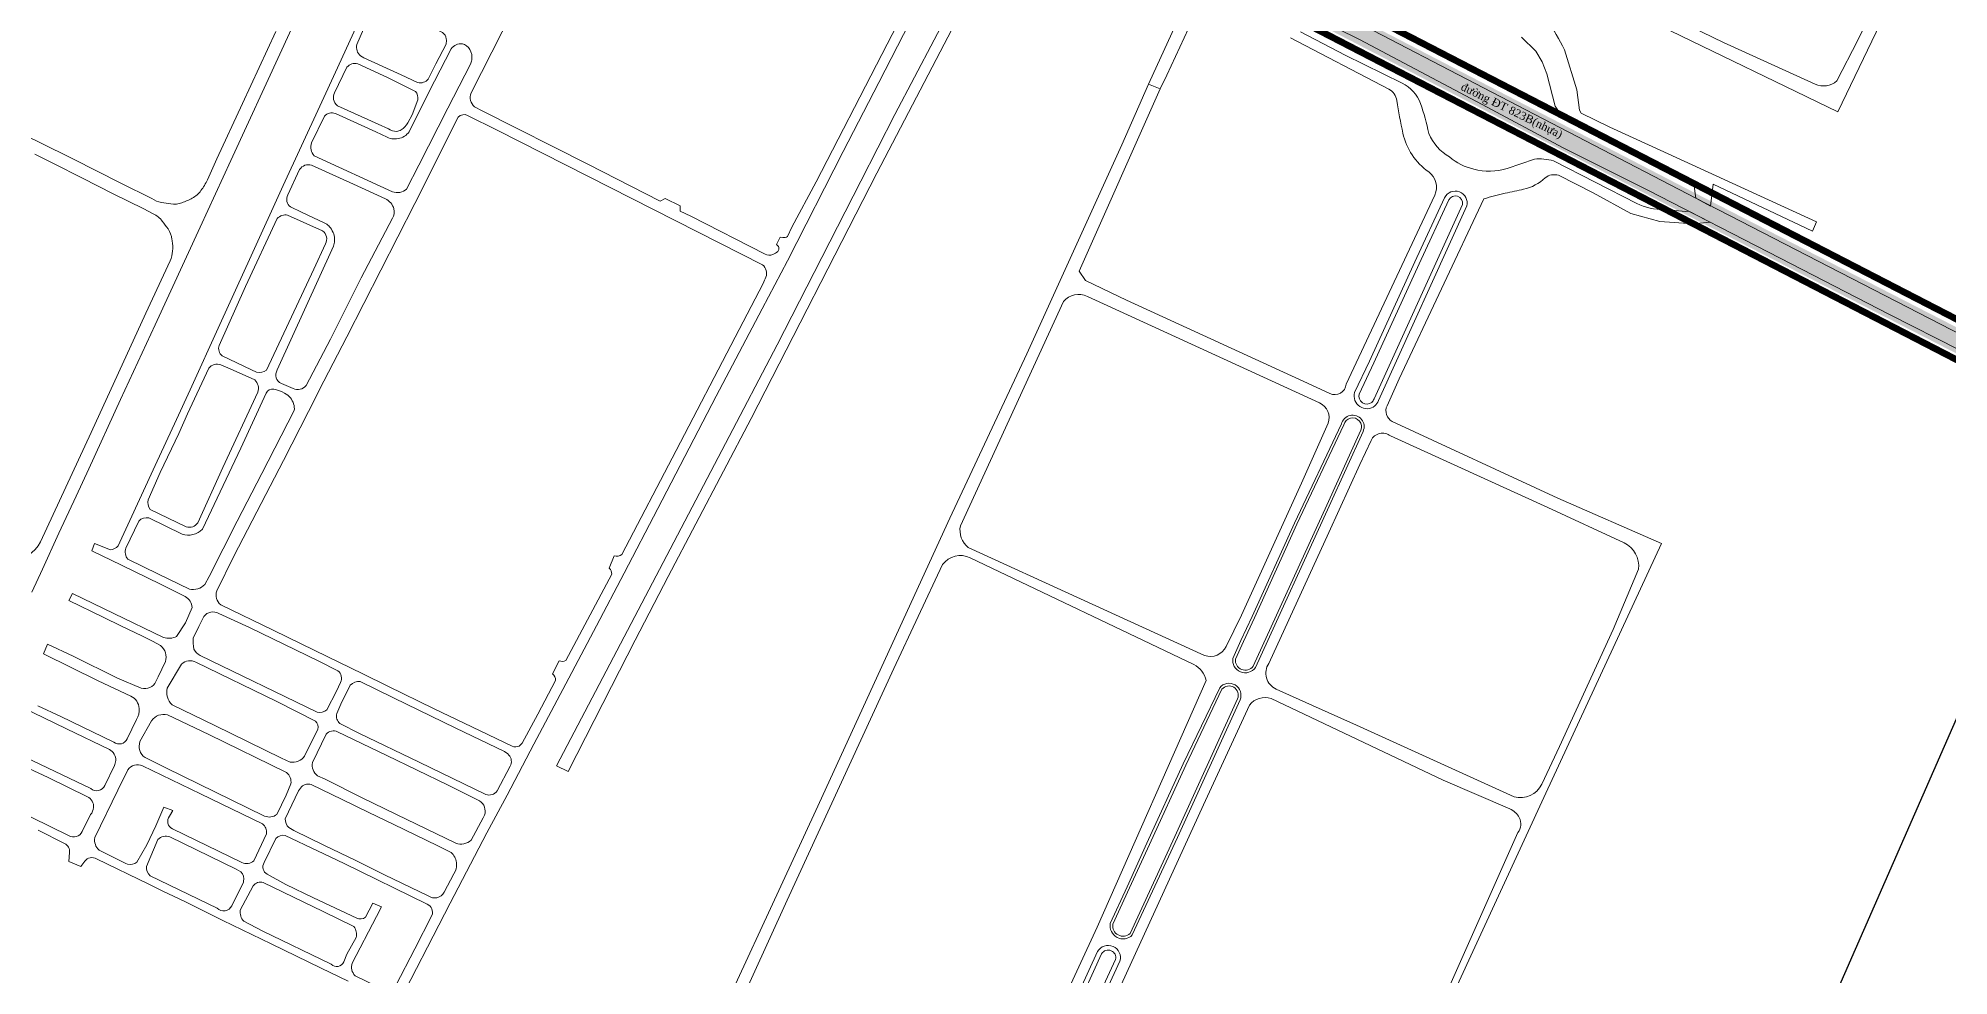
# Model space of a CAD drawing. Header units: metres. Extents: x 556238 to 587446, y 1177111 to 1219372.
# Drawn here: x 577704 to 579137, y 1207513 to 1208216 of the extents above; entities that cross this region are included whole.
import ezdxf

# ---------------------------------------------------------------- set-up
doc = ezdxf.new("R2010")
doc.units = ezdxf.units.M
doc.header["$MEASUREMENT"] = 0
doc.linetypes.add('ACAD_ISO03W100', pattern=[30, 12, -18])
doc.linetypes.add('DASHED2', pattern=[0.375, 0.25, -0.125])
doc.layers.add('DUONG GIAO THONG', color=7, linetype='Continuous')
doc.layers.add('VUNG CONG NGHIEP', color=8, linetype='Continuous')
for name, color, linetype, lineweight in [('Pipe Existing', 1, 'ACAD_ISO03W100', 60), ('Xr_Nen GT$0$BON HOA', 250, 'Continuous', 0), ('Xr_Nen GT$0$DUONG BT-NEN BT', 38, 'Continuous', 0), ('Xr_Nen GT$0$DUONG NHUA', 38, 'Continuous', 0)]:
    doc.layers.add(name, color=color, linetype=linetype, lineweight=lineweight)
doc.styles.add('Xr_Nen GT$0$Style-Times New Roman IF', font='times.ttf')

# ---------------------------------------------------------------- blocks, each defined once
blk = doc.blocks.new('GT CHINH')
at = {"layer": 'DUONG GIAO THONG', "color": 9, "ltscale": 5, "const_width": 17.5}
blk.add_lwpolyline([(10790.4, 10324.6), (10988.1, 10195), (11122.4, 10109.8), (11225.3, 10045.8), (11438.9, 9956.2), (11599.9, 9884.2), (12066.7, 9650.1), (13021.5, 9167), (13186.4, 9082.6), (13553.3, 8892.3), (14158, 8581.8), (14749.9, 8279.5), (15584.7, 7861.3), (16757.1, 7267), (17621.2, 6825), (17765.2, 6751.6), (17796.5, 6731.2), (17815.8, 6711.1)], dxfattribs=at)

msp = doc.modelspace()

# ---------------------------------------------------------------- linework, layer by layer
at = {"layer": 'Xr_Nen GT$0$BON HOA', "flags": 128}
for points in [[(578706.00973, 1207972.09084), (578694.97675, 1207948.82632, 0.6909662958), (578704.52177, 1207942.44433, 0.0771960522), (578706.251, 1207945.26974), (578772.45862, 1208090.96851, 0.8739480273), (578762.31148, 1208094.49034), (578739.99253, 1208046.56133)], [(578608.23459, 1207763.14542), (578602.24481, 1207750.03563, 0.7604546547), (578615.56084, 1207744.68291), (578670.86233, 1207865.54245), (578696.18852, 1207921.61537, 1.1158930822), (578683.67692, 1207925.68953), (578648.31938, 1207851.25244), (578616.62962, 1207781.08269)], [(578522.78355, 1207578.48127), (578510.35321, 1207551.15694, 0.7140089043), (578523.25166, 1207544.32273), (578556.89841, 1207617.00213), (578603.88686, 1207720.27459, 0.8511296201), (578592.15657, 1207727.47888), (578565.0004, 1207670.57135), (578537.74686, 1207611.05657)], [(578439.56352, 1207393.44863), (578422.36894, 1207355.67101, 0.946428241), (578433.84585, 1207352.38429), (578463.24373, 1207417.30413), (578486.77776, 1207469.41652), (578512.37112, 1207524.6528, 0.8646051332), (578501.93224, 1207529.04265), (578482.54925, 1207486.57206), (578455.23127, 1207426.83105)]]:
    msp.add_lwpolyline(points, format="xyb", close=True, dxfattribs=at)
at = {"layer": 'Xr_Nen GT$0$DUONG BT-NEN BT', "flags": 128}
for points in [[(578651.07274, 1208220.51849), (578684.6033, 1208202.97573), (578727.25985, 1208181.95093, -0.192132839), (578740.964, 1208166.73641, -0.0406552937), (578747.23681, 1208144.27322, 0.1682191303), (578762.92055, 1208126.62442, 0.1279977476), (578781.04062, 1208117.49577, 0.1431158727), (578805.9996, 1208118.00663), (578826.43142, 1208124.93733, -0.101525756), (578840.67323, 1208123.67295), (578903.19534, 1208091.76269, 0.1268991078), (578923.75174, 1208087.19837), (578939.9244, 1208085.81639), (578942.1844, 1208085.95748), (578958.25506, 1208077.77954), (578945.41058, 1208076.4663), (578920.60988, 1208078.19561), (578898.76624, 1208084.11889), (578870.42658, 1208099.62538), (578844.60663, 1208112.84897, 0.2486523409), (578834.5807, 1208110.95712, -0.1303051788), (578818.39637, 1208102.33676, -0.0035114683), (578804.59587, 1208099.4118, 0.028018669), (578788.5254, 1208095.17359), (578725.14062, 1207960.32724), (578715.93784, 1207940.08708, 0.3901229811), (578719.86447, 1207928.12553), (578844.13164, 1207870.62486), (578921.85119, 1207836.78673), (578834.96612, 1207649.59359), (578715.29592, 1207389.72083)], [(578835.98311, 1208229.18175, -0.0362145525), (578849.01785, 1208207.00035), (578858.17359, 1208177.03352), (578860.25913, 1208161.57286), (578861.54429, 1208159.32793), (578883.00515, 1208149.0432), (578920.82893, 1208131.81879), (579038.09272, 1208077.90439), (579035.0218, 1208070.92731)], [(578194.8026, 1207436.01951), (578287.65073, 1207636.4379), (578388.08695, 1207855.69144), (578445.89672, 1207979.05583), (578517.19931, 1208135.7811), (578537.10603, 1208181.26915), (578545.75626, 1208177.59728), (578485.19838, 1208040.84448), (578489.9188, 1208033.99798), (578520.52504, 1208019.23994), (578656.23297, 1207956.9575), (578672.9958, 1207949.17933, 0.5146398951), (578685.32953, 1207956.178), (578751.76904, 1208098.0123, 0.3625349808), (578747.20106, 1208115.35673, -0.1853543386), (578727.85886, 1208144.46037, -0.0173718467), (578723.28843, 1208168.84524, 0.2288223024), (578717.34984, 1208177.51749), (578643.46922, 1208215.91406)]]:
    msp.add_lwpolyline(points, format="xyb", dxfattribs=at)
msp.add_lwpolyline([(579035.0218, 1208070.92731), (578960.51487, 1208106.23042), (578958.59343, 1208089.69872), (578947.53102, 1208095.57818), (578945.99774, 1208106.55042), (578855.4209, 1208153.23995), (578845.49377, 1208159.53261), (578842.0779, 1208164.75877), (578835.88449, 1208189.0021), (578832.25521, 1208198.06784), (578827.4518, 1208205.85372), (578816.76456, 1208216.44757)], dxfattribs=at)
for points in [[(578702.83628, 1207973.56729), (578691.67085, 1207950.02348, 0.7249500751), (578706.91761, 1207939.86737, 0.0834858384), (578709.45857, 1207943.86828), (578775.78931, 1208089.83799, 0.8995568534), (578759.15972, 1208096.01313), (578736.81398, 1208048.0266)], [(578606.70947, 1207783.08161), (578595.30635, 1207759.47277, -0.3826041785), (578579.07479, 1207752.80074), (578486.15006, 1207795.24202), (578401.9599, 1207833.78707, -0.2849881492), (578396.00136, 1207849.90269), (578473.27622, 1208018.20924, -0.3500874271), (578491.22523, 1208022.02284), (578665.41147, 1207942.14508, -0.3921633865), (578671.70819, 1207926.97217), (578651.89608, 1207881.87639)], [(578606.41928, 1207763.98491), (578600.30097, 1207750.5938, 0.7847850573), (578617.2917, 1207743.65887), (578672.68302, 1207864.71474), (578698.01123, 1207920.79212, 1.0994366599), (578681.77458, 1207926.34599), (578646.50457, 1207852.09317), (578614.81246, 1207781.91821)], [(578659.95898, 1207715.29062), (578632.81134, 1207727.55934, -0.4611950395), (578627.22655, 1207746.82907), (578672.37157, 1207844.96179), (578695.6592, 1207896.01422), (578704.04542, 1207914.02977, -0.4873607777), (578718.54355, 1207917.39625), (578836.60678, 1207863.69219), (578893.74038, 1207837.10643, -0.3261149213), (578904.56293, 1207817.51949), (578885.55835, 1207772.31344), (578845.21807, 1207684.52035), (578831.93321, 1207656.17619, -0.3691685436), (578811.20706, 1207646.79075), (578693.122, 1207700.50856)], [(578443.03526, 1207427.84165), (578409.6037, 1207358.44408, -0.3125759069), (578395.51188, 1207357.22404), (578219.64809, 1207437.10482, -0.3661820885), (578212.66409, 1207451.84768), (578266.19307, 1207569.15467), (578346.16792, 1207742.92567), (578382.53848, 1207820.86966, -0.3563668616), (578403.31055, 1207826.05844), (578570.96465, 1207745.97955, -0.239941032), (578580.24929, 1207733.87246), (578498.54552, 1207549.0161), (578454.30251, 1207453.13359)], [(578520.96459, 1207579.31277), (578508.42669, 1207551.75198, 0.7414832614), (578524.91285, 1207543.15038), (578558.71611, 1207616.16787), (578605.72154, 1207719.47764, 0.8667792847), (578590.45943, 1207728.5663), (578563.18858, 1207671.41843), (578535.92894, 1207611.89034)], [(578603.28833, 1207261.1605), (578448.79582, 1207332.00356, -0.4177835426), (578443.57613, 1207346.3311), (578534.0711, 1207543.90632), (578578.40558, 1207640.82655), (578612.78074, 1207715.38193, -0.3308715804), (578629.17547, 1207720.37789), (578758.13276, 1207659.28234), (578808.03207, 1207637.69563, -0.1718750927), (578815.09172, 1207631.13576, -0.290692174), (578814.14624, 1207619.92509), (578759.015, 1207496.33178), (578682.18164, 1207330.57408), (578648.91832, 1207258.5285, -0.4475119534), (578627.30145, 1207251.91991)], [(578436.38644, 1207394.91716), (578419.05263, 1207356.83365, 0.9574565508), (578437.09253, 1207351.06937), (578466.43281, 1207415.86198), (578489.96058, 1207467.96051), (578515.66423, 1207523.43482, 0.8924506162), (578498.82179, 1207530.65713), (578479.36518, 1207488.02523), (578452.0555, 1207428.30236)]]:
    msp.add_lwpolyline(points, format="xyb", close=True, dxfattribs=at)
at = {"layer": 'Xr_Nen GT$0$DUONG NHUA', "flags": 128}
for points in [[(577711.23114, 1208453.80978), (577578.57899, 1208517.53839, 0.2545287464), (577547.66336, 1208512.46872, 0.0393378793), (577538.01438, 1208497.20208), (577438.3409, 1208297.3657, 0.3519700069), (577451.83841, 1208261.12268), (577705.60594, 1208137.42026)], [(579095.51106, 1208246.83395), (579053.93435, 1208160.34413), (578920.69343, 1208224.95707), (578858.11468, 1208255.04436, 0.3269311985), (578846.39032, 1208252.86491), (578844.37177, 1208251.08129), (578835.30053, 1208255.35605), (578837.15122, 1208261.56495, 0.6147262493), (578825.18145, 1208267.71714), (578822.17414, 1208263.33475), (578812.01986, 1208267.40582), (578812.36387, 1208268.89224, 0.2792440556), (578801.25925, 1208283.23559), (578739.66049, 1208315.1843)], [(578376.43551, 1208279.75527), (578336.99687, 1208203.45553), (578287.83614, 1208108.03645), (578269.66098, 1208074.05712), (578266.3261, 1208067.0503, -0.2108416413), (578262.92897, 1208066.14716), (578260.74738, 1208066.42742), (578258.22051, 1208060.93813), (578259.18656, 1208059.91047, -0.4180736209), (578259.03094, 1208055.75895, -0.0839007571), (578255.32209, 1208053.36102, -0.24313479), (578249.58726, 1208053.7659), (578193.76261, 1208082.12117), (578185.88218, 1208086.00159), (578185.92132, 1208090.01991), (578174.63477, 1208095.51525), (578170.98087, 1208093.45574), (578116.58621, 1208121.21604), (578037.27661, 1208161.26968), (578031.75187, 1208164.24131, -0.3261163442), (578029.01758, 1208174.59506), (578075.53861, 1208266.3846)], [(577957.74901, 1208256.53111), (577928.8422, 1208193.33518), (577915.59367, 1208164.58562), (577888.19838, 1208105.12708), (577864.10546, 1208052.41622), (577840.78525, 1208000.836), (577818.39656, 1207952.04886), (577808.06198, 1207929.81513), (577792.12365, 1207895.19522), (577771.68823, 1207850.66196), (577765.72036, 1207837.75935), (577764.3295, 1207834.92539, -0.1946885759), (577758.60238, 1207832.03694), (577746.65135, 1207836.75106), (577744.55612, 1207831.21624), (577767.02029, 1207820.37637), (577796.17957, 1207806.19929), (577814.56194, 1207796.94222, -0.2660156287), (577819.95883, 1207788.78153), (577815.01413, 1207777.27304), (577808.23067, 1207766.99967, -0.1931072349), (577798.35328, 1207766.29787), (577761.26129, 1207784.32764), (577730.06298, 1207799.31837), (577727.41693, 1207793.94406), (577753.13816, 1207781.59089), (577766.9867, 1207774.76894), (577782.19493, 1207767.40043), (577790.12464, 1207763.53414), (577796.21245, 1207760.18169, -0.314123967), (577799.80832, 1207748.13162), (577794.30107, 1207736.76269), (577792.69635, 1207733.25171, -0.3717259287), (577781.76162, 1207728.23294), (577763.87975, 1207735.83882), (577730.72302, 1207752.15954), (577711.47002, 1207761.26461), (577708.38623, 1207753.93617), (577749.40061, 1207733.81064), (577773.91769, 1207722.27787, -0.2728937532), (577780.17348, 1207713.10029, -0.1440947681), (577778.2844, 1207704.68173), (577771.28436, 1207690.20867, -0.4676528772), (577761.17866, 1207687.67737), (577721.52083, 1207706.88014), (577704.07913, 1207715.07142)], [(577882.7017, 1208220.74231), (577857.75375, 1208166.8086), (577838.50318, 1208125.12298), (577831.3466, 1208109.53318, -0.0537313294), (577826.47652, 1208101.36646, -0.105685409), (577820.01916, 1208095.75832, -0.0405943411), (577812.25585, 1208092.25977, -0.1202870737), (577803.80963, 1208091.38818, -0.0084434507), (577796.85934, 1208092.46338, -0.1078558365), (577789.64372, 1208095.3894), (577766.54667, 1208107.02026), (577730.50658, 1208125.12959), (577705.60594, 1208137.42026)], [(577701.87469, 1208128.60447), (577715.9015, 1208121.60633), (577737.62857, 1208110.69081), (577760.76593, 1208099.02031), (577783.5745, 1208087.57858), (577790.72364, 1208084.00429, -0.1113888087), (577797.53712, 1208078.43248, -0.014955765), (577801.80176, 1208072.62676, -0.123362261), (577804.75274, 1208064.74262, 0.017128646), (577804.92343, 1208063.58919, -0.1421236414), (577803.41921, 1208048.77332), (577785.19638, 1208009.37112), (577744.05519, 1207920.06025), (577706.26971, 1207837.93178, -0.2455662278), (577683.85386, 1207823.11835, -0.110180289), (577670.48667, 1207825.07462), (577637.89163, 1207841.55255), (577621.80348, 1207849.5447), (577586.82673, 1207867.10092)], [(577692.183, 1207714.08042), (577725.68068, 1207697.7636), (577757.82324, 1207682.211, -0.3054671609), (577762.58624, 1207674.02965, -0.0811625803), (577761.67974, 1207670.11733), (577754.48284, 1207655.19845, -0.4889972919), (577743.80358, 1207652.90311), (577678.89772, 1207684.10117)], [(577676.04638, 1207678.06816), (577711.80655, 1207661.29271), (577741.38784, 1207646.82282, -0.3139242259), (577745.93211, 1207638.65081, -0.1500627179), (577743.73768, 1207633.44261), (577737.51934, 1207620.66486, -0.4419031372), (577727.2814, 1207617.6578), (577685.89047, 1207638.0132)], [(577704.37234, 1207621.6555), (577724.30154, 1207611.81451, -0.3270590914), (577727.91229, 1207604.87785), (577727.37561, 1207598.13892), (577736.51319, 1207594.59588), (577739.33179, 1207598.41143, -0.3895592753), (577748.25207, 1207600.14188), (577787.30361, 1207581.2292), (577797.40474, 1207576.28786), (577814.81927, 1207568.02709), (577829.52514, 1207560.76453), (577842.83844, 1207554.01626), (577879.10197, 1207536.38394), (577916.77509, 1207518.271), (577936.99364, 1207508.50899)]]:
    msp.add_lwpolyline(points, format="xyb", dxfattribs=at)
for points in [[(579069.0505, 1208214.06798), (579053.21715, 1208183.60782, -0.2891810718), (579036.94946, 1208181.18669), (578968.39034, 1208212.48322), (578863.15616, 1208263.56518, -0.357107349), (578857.72324, 1208281.29381), (578909.13261, 1208386.78108), (578939.07603, 1208447.48216, -0.3851652268), (578955.42955, 1208450.24799), (579104.28119, 1208377.43862), (579125.04668, 1208368.77716, -0.3781986539), (579134.96741, 1208348.36934), (579097.40013, 1208271.90821)], [(577976.67346, 1208188.25594), (577948.57852, 1208201.04286), (577946.21091, 1208202.35722, -0.2860428624), (577943.39006, 1208210.87337), (577952.76736, 1208232.22963), (577955.94516, 1208238.46163, -0.2984842113), (577964.20322, 1208241.72221), (577980.15909, 1208233.73066), (578003.17961, 1208222.27362), (578007.52554, 1208219.90614, -0.2624817193), (578010.50638, 1208215.13682, -0.0388339838), (578010.3797, 1208211.22926), (578002.74631, 1208196.35649), (577996.97574, 1208184.95409, -0.2685132466), (577989.00972, 1208182.35299)], [(577989.96897, 1208120.38736), (577980.75555, 1208102.53056, -0.2804338076), (577970.03142, 1208100.54307), (577911.34336, 1208127.41711, -0.2646726581), (577909.37355, 1208137.18127), (577919.1224, 1208157.25956, -0.3166657684), (577927.30142, 1208159.23515), (577957.55218, 1208145.43297), (577966.03831, 1208141.38177, 0.190003544), (577975.61403, 1208140.71166, 0.2340514816), (577983.16912, 1208146.65267), (578001.73794, 1208183.41617), (578014.08977, 1208207.70463, -0.2581636805), (578022.55547, 1208211.46532, -0.2156377012), (578028.04471, 1208207.25154, -0.1975941009), (578029.54377, 1208199.35017, -0.0661379192), (578028.64434, 1208196.23304), (578011.73262, 1208163.10348)], [(577959.28855, 1208151.1995), (577928.9347, 1208165.04208, -0.1859145026), (577925.90863, 1208169.70611, -0.1518512644), (577926.62399, 1208174.6664), (577936.00397, 1208193.96275, -0.301617139), (577944.09011, 1208196.42763), (577966.4828, 1208186.16579), (577987.37401, 1208175.81086, -0.2171201546), (577989.15342, 1208169.34319), (577984.97455, 1208158.11947), (577981.64088, 1208152.21154, -0.1245599074), (577976.57717, 1208146.90063, -0.121946401), (577973.2435, 1208145.80076, -0.1315986428), (577967.06929, 1208147.61856)], [(578079.1006, 1207708.61653), (578067.48189, 1207687.04657), (578066.69431, 1207686.31908), (578065.12523, 1207684.85815, -0.2239508523), (578059.91853, 1207684.69773), (578023.99107, 1207701.95672), (578001.47339, 1207712.82211), (577966.6834, 1207729.84466), (577947.91689, 1207739.01307), (577912.02128, 1207756.44391), (577880.56812, 1207771.69911), (577841.3865, 1207790.73784, -0.3412117256), (577838.47009, 1207801.26208), (577851.17716, 1207827.16877), (577868.52364, 1207860.36743), (577888.45657, 1207899.03235), (577907.19585, 1207935.65396), (577918.71341, 1207958.35355), (577935.91132, 1207991.81793), (577986.8646, 1208091.81711), (578019.48272, 1208156.47684, -0.3424221629), (578026.49606, 1208157.74739), (578048.53788, 1208146.70264), (578117.0341, 1208112.04325), (578247.63424, 1208045.77035, -0.2968345618), (578250.22409, 1208036.38941, 0.0602048373), (578248.0583, 1208031.81526), (578227.19943, 1207991.42847), (578182.83519, 1207906.34793), (578142.12218, 1207828.49426, -0.2560754358), (578136.39464, 1207827.58077), (578132.67923, 1207818.2292, -0.2223433788), (578134.58216, 1207813.71321), (578100.16785, 1207748.90662, -0.1999840662), (578095.20407, 1207748.77693), (578090.17172, 1207739.00438, -0.2617407462), (578092.46979, 1207734.00954)], [(577919.37892, 1208076.90394), (577901.91694, 1208085.10382), (577893.67494, 1208089.10037, -0.3733089277), (577891.72969, 1208098.07742), (577900.48986, 1208117.27414, -0.3257670163), (577909.48054, 1208120.46279), (577940.93176, 1208106.21631), (577964.8274, 1208095.18844, -0.2221281197), (577971.17814, 1208087.66784, -0.2145163261), (577970.05451, 1208080.63935), (577946.72786, 1208035.92033), (577923.58479, 1207989.94139), (577905.41717, 1207955.30356, -0.359865993), (577895.6338, 1207952.93979), (577886.83618, 1207956.70712, -0.4639008276), (577883.72233, 1207966.86346), (577925.842, 1208059.65675, 0.1090360314), (577926.73852, 1208063.88604, 0.0803446351), (577926.07957, 1208068.8475, 0.0485776574), (577923.64509, 1208073.57818, 0.0379228864), (577920.90813, 1208076.1461)], [(577864.51084, 1207966.92357), (577842.32483, 1207977.34398, -0.2918701481), (577840.07273, 1207985.276), (577859.97769, 1208029.42777), (577883.74057, 1208080.37451, -0.2731424025), (577891.52739, 1208083.04343), (577917.74613, 1208071.10891, -0.3801458775), (577919.86013, 1208061.41082), (577911.26774, 1208042.50793), (577875.64276, 1207966.6601, -0.2176087622), (577868.26882, 1207965.27255)], [(577848.34099, 1207967.59817), (577866.82836, 1207959.35623, -0.29162658), (577869.21031, 1207950.21388), (577842.99473, 1207893.7634), (577824.24621, 1207852.34505, -0.3227242685), (577815.37735, 1207849.19602), (577788.49673, 1207862.21255, -0.2473903805), (577786.95123, 1207869.54881), (577795.93729, 1207889.96758), (577809.81322, 1207919.34065), (577816.52966, 1207934.07183), (577832.32992, 1207968.10658, -0.3345109478), (577841.53701, 1207970.62103)], [(577832.67885, 1207812.05868), (577829.36634, 1207806.04614, -0.2797395192), (577817.89498, 1207802.5983), (577794.71471, 1207813.63075), (577771.64993, 1207824.94269, -0.2610757494), (577770.24279, 1207833.22688), (577779.88513, 1207853.53987, -0.2674242119), (577787.4142, 1207855.87496), (577812.3931, 1207843.81738, 0.2941478361), (577827.57574, 1207847.49698), (577856.48962, 1207908.26692), (577875.32641, 1207949.47692, -0.35196206), (577881.16944, 1207952.40991, -0.0712264773), (577889.2726, 1207949.41671, -0.0918500986), (577893.53974, 1207945.97141, -0.2101434487), (577896.45323, 1207936.35266), (577872.07566, 1207889.22057), (577853.76482, 1207853.55656)], [(577928.15903, 1207725.9453), (577920.88844, 1207712.02953, -0.2581115109), (577913.65164, 1207710.29254), (577825.79462, 1207752.82686, -0.1915657844), (577821.28846, 1207757.57988, -0.0880879802), (577820.69297, 1207765.78669), (577825.01726, 1207774.35457), (577828.74629, 1207781.9303, -0.398008301), (577839.87553, 1207784.19669), (577862.8, 1207773.65021), (577915.00431, 1207748.36015), (577929.08351, 1207741.18831, -0.3895180598), (577931.06815, 1207732.50753)], [(577886.91715, 1207675.81836), (577836.99073, 1207700.17806), (577805.02451, 1207715.74553, -0.2887641983), (577801.23906, 1207728.28312), (577812.00332, 1207746.33118, -0.3245158436), (577822.76758, 1207747.63637), (577883.51127, 1207718.11555), (577912.33762, 1207703.59799, -0.299359481), (577914.05527, 1207697.37203), (577904.16127, 1207677.33189, -0.30544718), (577893.41671, 1207672.84791)], [(578058.39978, 1207669.68277), (578048.66602, 1207651.14855, -0.3351673524), (578040.13466, 1207648.53408), (577990.11972, 1207672.65879), (577945.36035, 1207694.22114), (577930.6808, 1207701.71471, -0.2845068005), (577928.33508, 1207709.1673), (577931.46595, 1207716.32186), (577938.46859, 1207730.53624, -0.2291379191), (577945.88995, 1207733.29455), (577970.81, 1207721.0701), (578017.53528, 1207698.30386), (578054.12365, 1207680.66107), (578056.71715, 1207678.91431, -0.2849614685), (578058.98214, 1207670.73795)], [(577890.33179, 1207647.94682), (577883.49887, 1207633.59583, -0.2780310541), (577874.19257, 1207632.34987), (577800.07653, 1207668.54397), (577784.65852, 1207676.21524, -0.350680055), (577780.77848, 1207688.21221), (577789.52236, 1207703.81267, -0.3197858847), (577801.39055, 1207708.1939), (577832.5332, 1207693.4027), (577890.6051, 1207665.0286, -0.278247231), (577893.90326, 1207656.41213)], [(578038.11817, 1207631.0321), (578029.07253, 1207614.34202, -0.2990748366), (578017.71133, 1207612.06129), (577973.10879, 1207633.58919), (577946.85819, 1207646.31443), (577919.6109, 1207659.93764), (577913.88969, 1207662.55416, -0.2841248201), (577910.09865, 1207672.44937), (577920.35325, 1207693.77186, -0.3199232918), (577929.00497, 1207695.56946), (577965.95418, 1207677.808), (578011.46466, 1207655.66122), (578035.48285, 1207643.70484, -0.33813373), (578039.20191, 1207633.10917)], [(577770.27464, 1207596.65073), (577750.10366, 1207606.74589, -0.2529325602), (577746.88696, 1207616.13356), (577764.23563, 1207651.82764), (577771.63631, 1207666.96984, -0.3631616621), (577782.6999, 1207670.0126), (577826.23401, 1207648.90207), (577872.70106, 1207626.37929, -0.286287666), (577875.61966, 1207619.10265), (577866.23482, 1207598.68291, -0.2749455467), (577857.17994, 1207597.41627), (577805.09673, 1207622.65803, -0.4815395291), (577802.95987, 1207632.12621), (577805.43252, 1207636.40605), (577798.69152, 1207638.96782), (577792.54868, 1207625.02376), (577785.80451, 1207610.81631), (577778.43008, 1207597.77743, -0.2167613871), (577771.46465, 1207596.21755)], [(578016.11574, 1207589.08806), (578008.77633, 1207575.13765, -0.4648473612), (577996.95702, 1207572.54153), (577964.15361, 1207588.35355), (577942.61561, 1207599.03382), (577919.17127, 1207610.26984), (577896.21591, 1207621.53454), (577892.36846, 1207623.63562, -0.2105449333), (577889.70591, 1207630.31222), (577899.72489, 1207651.26653), (577901.05423, 1207653.22006, -0.3372982023), (577909.1817, 1207655.93748), (577932.30994, 1207644.71054), (577952.27789, 1207635.02846), (577970.54739, 1207626.17037), (578004.18214, 1207610.07965), (578014.02484, 1207604.88964, -0.2014089973), (578018.0301, 1207597.51522, -0.1375978594), (578017.2717, 1207591.2193)], [(577858.31718, 1207582.74276), (577849.58887, 1207564.98853, -0.5159361823), (577838.72467, 1207563.22138), (577788.53369, 1207587.50223, -0.2795156576), (577785.68026, 1207594.53227), (577794.18536, 1207614.71108, -0.3046461714), (577803.17531, 1207616.63202), (577852.80411, 1207592.61114), (577856.38944, 1207590.49386, -0.2724395751), (577858.51803, 1207583.37452)], [(577957.75594, 1207505.02171), (577942.13805, 1207512.6116, -0.3088929133), (577939.98588, 1207522.01342), (577958.056, 1207556.89462), (577961.80254, 1207564.15897), (577955.38104, 1207566.88078), (577949.8704, 1207556.48272, -0.2862744122), (577943.34119, 1207555.69951), (577910.81377, 1207571.10363), (577890.14213, 1207580.88818), (577876.08797, 1207588.68748, -0.4300907584), (577873.85118, 1207597.38163), (577882.78059, 1207615.56806, -0.2507040283), (577889.60646, 1207617.85963), (577913.82792, 1207606.30373), (577933.90043, 1207596.6195), (577996.23752, 1207566.23409, -0.3798290372), (577999.74261, 1207557.73736), (577986.95894, 1207532.85783), (577972.69519, 1207505.32081, -0.2508664195), (577961.81737, 1207503.00582)], [(577935.86245, 1207528.77258), (577933.5921, 1207523.09056, -0.5463846962), (577924.17152, 1207521.27354), (577872.50289, 1207546.36219), (577858.64496, 1207553.434, -0.2293585841), (577855.9841, 1207561.85208), (577865.57562, 1207579.98933, -0.2890475205), (577873.22433, 1207582.57746), (577918.06102, 1207560.82218), (577941.18245, 1207549.47658, -0.2396305202), (577942.82108, 1207541.21375)]]:
    msp.add_lwpolyline(points, format="xyb", close=True, dxfattribs=at)
for points in [[(577699.66567, 1207800.32702), (577707.66028, 1207817.4227), (577719.99473, 1207844.36393), (577732.92404, 1207872.26256), (577742.36912, 1207892.67914), (577766.27261, 1207944.78417), (577792.04459, 1208000.71165), (577825.80732, 1208074.01822), (577848.78887, 1208123.89718), (577887.25041, 1208207.03562), (577924.24146, 1208287.58908)], [(580271.29805, 1207418.72078), (580068.45825, 1207521.53452), (579881.01444, 1207616.90806), (579718.88021, 1207701.64787), (579554.19484, 1207784.14237), (579393.99014, 1207866.04203), (579248.01728, 1207941.05396), (578947.53102, 1208095.57818), (578699.1937, 1208224.64993), (578631.1583, 1208260.60513), (578587.91724, 1208281.76238), (578587.91724, 1208281.76238)], [(578576.89153, 1208268.13395), (578537.10603, 1208181.26915), (578545.75626, 1208177.59728), (578550.78802, 1208187.82219), (578583.29685, 1208258.312)], [(578628.90783, 1208247.75149), (578695.2197, 1208214.72313)], [(578391.00015, 1208242.39755), (578346.91413, 1208158.43805), (578321.26267, 1208108.37525), (578286.37355, 1208039.86804), (578258.70378, 1207985.76262), (578181.11508, 1207837.75964), (578093.17249, 1207669.97769), (578101.83672, 1207665.75602), (578134.4522, 1207729.49624), (578152.02199, 1207764.15505), (578176.96637, 1207812.08141), (578239.04191, 1207930.54818), (578333.35809, 1208114.40849), (578395.57587, 1208233.80199)], [(577971.18397, 1207484.97505), (578013.50872, 1207567.05844), (578040.88885, 1207619.82504), (578056.13111, 1207648.08817), (578076.13365, 1207686.14943), (578100.12335, 1207731.41633), (578123.06358, 1207775.00969), (578143.81165, 1207814.39013), (578169.05096, 1207862.86417), (578212.96943, 1207947.26032), (578247.33102, 1208012.77224), (578266.27709, 1208048.6503), (578308.028, 1208130.6503), (578334.79712, 1208182.35251), (578358.05844, 1208227.56956)], [(578695.2197, 1208214.72313), (578787.2437, 1208166.0356), (578847.94618, 1208133.47099), (578911.62115, 1208101.77817), (579010.72685, 1208050.67877), (579092.86629, 1208008.44232), (579145.12797, 1207982.04106), (579238.57135, 1207933.28998), (579371.86666, 1207864.18809), (579438.46162, 1207830.22852), (579545.02443, 1207776.44002), (579638.64396, 1207727.73977), (579689.90635, 1207701.58533), (579756.49547, 1207668.2098), (579819.2436, 1207636.45678), (580035.76139, 1207525.34955), (580113.02514, 1207485.82161), (580268.09785, 1207407.56026)]]:
    msp.add_lwpolyline(points, dxfattribs=at)

# ---------------------------------------------------------------- texts
at = {"layer": 'Xr_Nen GT$0$DUONG NHUA', "insert": (578773.32319, 1208182.57505), "char_height": 6, "attachment_point": 1, "rotation": 333.93088857, "style": 'Xr_Nen GT$0$Style-Times New Roman IF'}
msp.add_mtext_dynamic_manual_height_columns('đường ĐT 823B(nhựa)', width=84.4575411, gutter_width=5, heights=[0], dxfattribs=at)

# ---------------------------------------------------------------- next in the draw order: block references
at = {"layer": 'DUONG GIAO THONG'}
msp.add_blockref('GT CHINH', (565391.56753, 1199198.47471), dxfattribs=at)

# ---------------------------------------------------------------- next in the draw order: linework, layer by layer
at = {"layer": 'Pipe Existing', "color": 1, "linetype": 'DASHED2', "ltscale": 500, "const_width": 5, "flags": 128}
for points in [[(579823.7217, 1207656.52665), (579387.92612, 1207878.44904), (579060.9751, 1208047.33003), (578568.04612, 1208301.9441), (578345.99694, 1208415.89028), (578050.61435, 1208566.40624), (577724.63231, 1208731.92753), (577496.85211, 1208846.41959), (577067.24284, 1209061.20796), (576931.5055, 1209127.0023), (576721.0236, 1209214.46461), (576621.66429, 1209257.21346), (576555.70422, 1209299.103), (576228.57078, 1209509.08019), (576077.55958, 1209630.53762)], [(579811.4695, 1207632.46665), (579375.60441, 1207854.42444), (579048.58409, 1208023.34122), (578555.68711, 1208277.93876), (578333.70421, 1208391.85093), (578038.3731, 1208542.34066), (577712.45737, 1208707.82828), (577484.75221, 1208822.28262), (577055.31697, 1209036.98398), (576920.42766, 1209102.36727), (576710.50748, 1209189.59616), (576609.01118, 1209233.26444), (576541.2295, 1209276.31084)]]:
    msp.add_lwpolyline(points, dxfattribs=at)
at = {"layer": 'VUNG CONG NGHIEP', "ltscale": 5}
msp.add_lwpolyline([(576663.28034, 1210115.83681), (575033.6775, 1208175.47824), (578218.32572, 1206649.81997), (578836.71164, 1207006.84525), (579578.97466, 1208699.89289)], close=True, dxfattribs=at)

doc.saveas('drawing.dxf')
